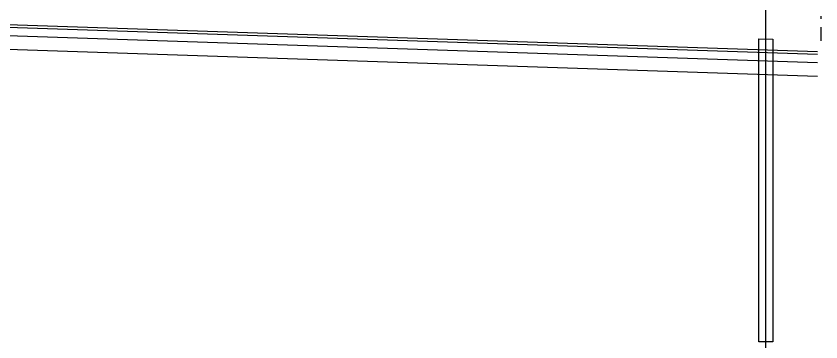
# Model space of a CAD drawing. Header units: millimetres. Extents: x 2491 to 3310, y 1470 to 1581.
# Drawn here: x 3295.22 to 3309.83, y 1536.73 to 1542.65 of the extents above; entities that cross this region are included whole.
import ezdxf

# ---------------------------------------------------------------- set-up
doc = ezdxf.new("R2010")
doc.units = ezdxf.units.MM
doc.layers.add('SUNGAI', color=150, linetype='Continuous')

msp = doc.modelspace()

# ---------------------------------------------------------------- linework, layer by layer
for p, q in [((3293.957, 1542.537), (3309.773, 1542.01)), ((3309.834, 1542.65), (3309.834, 1542.6)), ((3293.957, 1542.487), (3309.773, 1541.96)), ((3309.834, 1542.45), (3309.834, 1542.2)), ((3293.957, 1542.337), (3309.773, 1541.81)), ((3293.957, 1542.087), (3309.773, 1541.559))]:
    msp.add_line(p, q)
msp.add_xline((3308.834, 1580.726), (0, 1))
at = {"layer": 'SUNGAI'}
msp.add_lwpolyline([(3308.709, 1542.238), (3308.959, 1542.229), (3308.959, 1536.733), (3308.709, 1536.733)], close=True, dxfattribs=at)

doc.saveas('drawing.dxf')
